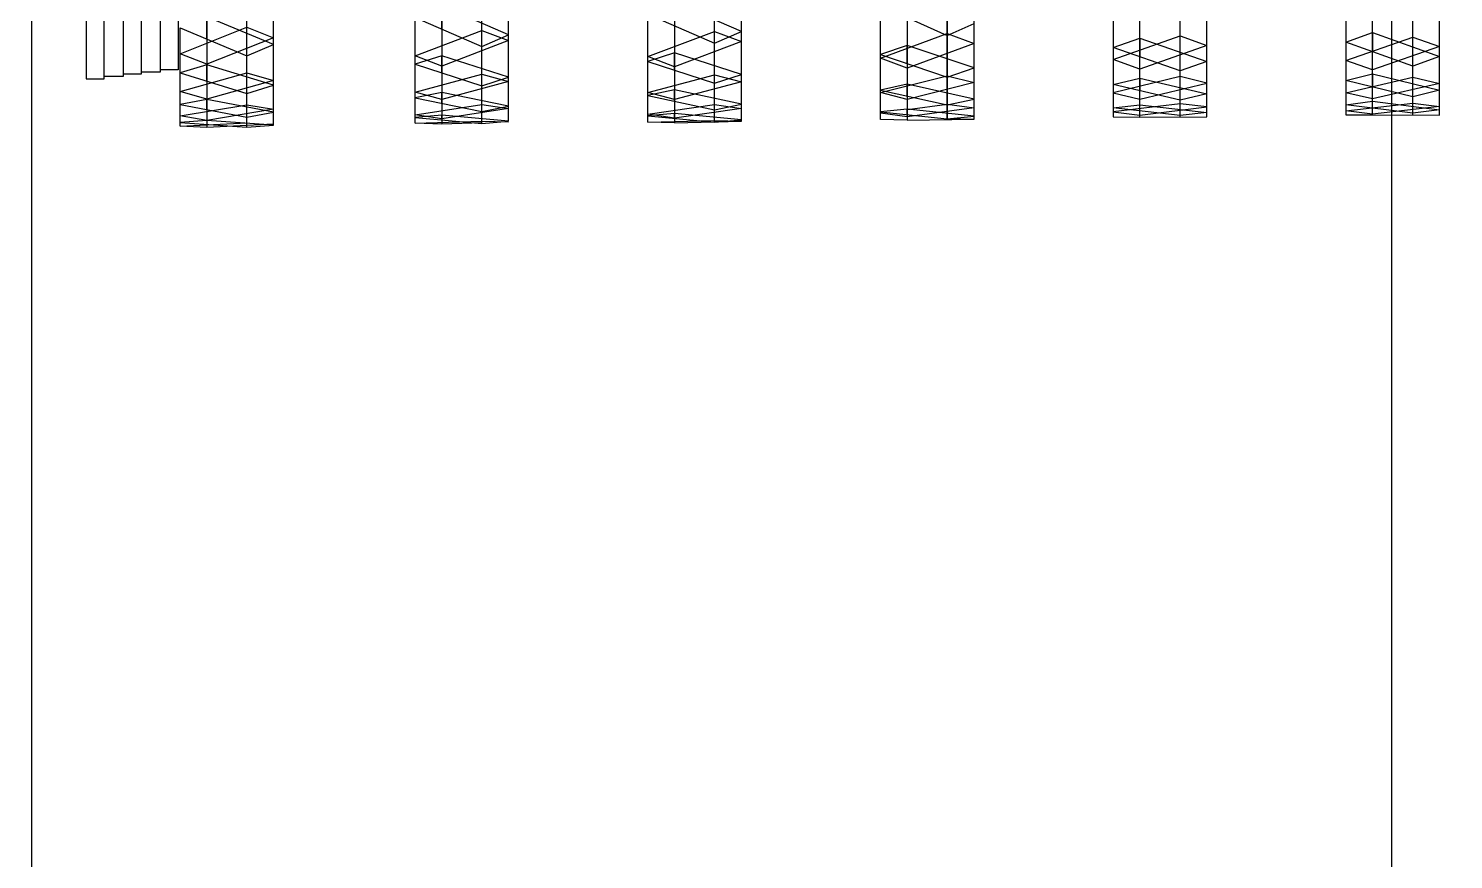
# Model space of a CAD drawing. Header units: millimetres. Extents: x -300 to 383236, y -195106 to -144646.
# Drawn here: x 28095.1 to 28283.7, y -163429.3 to -163319.3 of the extents above; entities that cross this region are included whole.
import ezdxf

# ---------------------------------------------------------------- set-up
doc = ezdxf.new("R2010")
doc.units = ezdxf.units.MM
doc.header["$LTSCALE"] = 60
doc.layers.add('EQUIPMENT', color=253, linetype='Continuous', lineweight=0)

# ---------------------------------------------------------------- blocks, each defined once
blk = doc.blocks.new('A$Cc6299706')
at = {"layer": 'EQUIPMENT', "lineweight": -3}
for points in [[(-43254.53, 32180.96), (-43254.53, 32268.5), (-43254.53, 32284.51), (-43349.53, 32284.51), (-43349.53, 32268.5), (-43254.53, 32268.5), (-43254.53, 32180.96), (-43254.53, 31949.5), (-43254.53, 32180.96), (-43244.53, 32180.96), (-43244.53, 31949.5), (-43254.53, 31949.5), (-43254.53, 31859.51), (-43244.53, 31859.51), (-43244.53, 31628.05), (-43254.53, 31628.05), (-43254.53, 31859.51), (-43254.53, 31628.05), (-43254.53, 31540.5), (-43244.53, 31540.5), (-43244.53, 31533.5), (-43244.96, 31533.18), (-43245.45, 31522.5), (-43064.53, 31486.6)], [(-43064.53, 32178.6), (-43064.53, 31949.5), (-43244.53, 31949.5), (-43244.53, 31859.51), (-43064.53, 31859.51), (-43064.53, 31630.39)], [(-43234.93, 32028.55), (-43232.43, 32028.55), (-43232.43, 31780.45), (-43234.93, 31780.45)], [(-43232.43, 32028.25), (-43230.03, 32028.25), (-43230.03, 31780.75), (-43232.43, 31780.75)], [(-43230.03, 32027.95), (-43227.53, 32027.95), (-43227.53, 31781.05), (-43230.03, 31781.05)], [(-43227.53, 32027.65), (-43225.13, 32027.65), (-43225.13, 31781.35), (-43227.53, 31781.35)], [(-43224.87, 31786.9), (-43216.03, 31783.2), (-43212.5, 31784.68), (-43221.33, 31788.37), (-43221.33, 31782.02), (-43224.87, 31780.94), (-43216.03, 31778.23), (-43212.5, 31779.32), (-43221.33, 31782.02), (-43221.33, 31777.42), (-43224.87, 31776.75), (-43216.03, 31775.07), (-43212.5, 31775.74), (-43221.33, 31777.42), (-43221.33, 31774.65), (-43224.87, 31774.39), (-43216.03, 31773.75), (-43212.5, 31774.01), (-43221.33, 31774.65), (-43221.33, 31773.72), (-43224.87, 31773.89), (-43224.87, 31774.39), (-43224.87, 31776.75), (-43224.87, 31780.94), (-43224.87, 31786.9)], [(-43193.76, 31788.26), (-43184.93, 31784.43), (-43181.39, 31785.97), (-43190.24, 31789.8), (-43190.24, 31783.21), (-43193.76, 31782.07), (-43184.93, 31779.22), (-43181.39, 31780.36), (-43190.24, 31783.21), (-43190.24, 31778.36), (-43193.76, 31777.63), (-43184.93, 31775.81), (-43181.39, 31776.54), (-43190.24, 31778.36), (-43190.24, 31775.33), (-43193.76, 31775.02), (-43184.93, 31774.25), (-43181.39, 31774.56), (-43190.24, 31775.33), (-43190.24, 31774.16), (-43193.76, 31774.27), (-43193.76, 31775.02), (-43193.76, 31777.63), (-43193.76, 31782.07), (-43193.76, 31788.26)], [(-43162.97, 31788.72), (-43154.13, 31784.85), (-43150.59, 31786.39), (-43159.43, 31790.26), (-43159.43, 31783.6), (-43162.97, 31782.44), (-43154.13, 31779.56), (-43150.59, 31780.71), (-43159.43, 31783.6), (-43159.43, 31778.68), (-43162.97, 31777.93), (-43154.13, 31776.06), (-43150.59, 31776.81), (-43159.43, 31778.68), (-43159.43, 31775.56), (-43162.97, 31775.24), (-43154.13, 31774.42), (-43150.59, 31774.74), (-43159.43, 31775.56), (-43159.43, 31774.31), (-43162.97, 31774.41), (-43162.97, 31775.24), (-43162.97, 31777.93), (-43162.97, 31782.44), (-43162.97, 31788.72)], [(-43132.17, 31789.85), (-43123.33, 31785.87), (-43119.79, 31787.47)], [(-43128.63, 31791.45), (-43128.63, 31784.58), (-43132.17, 31783.39), (-43123.33, 31780.38), (-43119.79, 31781.59), (-43128.63, 31784.58), (-43128.63, 31779.46), (-43132.17, 31778.67), (-43123.33, 31776.69), (-43119.79, 31777.48), (-43128.63, 31779.46), (-43128.63, 31776.15), (-43132.17, 31775.77), (-43123.33, 31774.85), (-43119.79, 31775.22), (-43128.63, 31776.15), (-43128.63, 31774.7), (-43132.17, 31774.75), (-43132.17, 31775.77), (-43132.17, 31778.67), (-43132.17, 31783.39), (-43132.17, 31789.85)], [(-43101.37, 31790.95), (-43101.37, 31784.3), (-43101.37, 31779.4), (-43101.37, 31776.31), (-43101.37, 31775.1), (-43097.83, 31775.09), (-43097.83, 31776.73), (-43089, 31775.69), (-43092.52, 31775.28), (-43101.37, 31776.31), (-43097.83, 31776.73), (-43097.83, 31780.24), (-43089, 31778.15), (-43092.52, 31777.31), (-43101.37, 31779.4), (-43097.83, 31780.24), (-43097.83, 31785.55), (-43089, 31782.43), (-43092.52, 31781.2), (-43101.37, 31784.3), (-43097.83, 31785.55), (-43097.83, 31792.59)], [(-43070.56, 31791.79), (-43070.56, 31785), (-43070.56, 31779.95), (-43070.56, 31776.73), (-43070.56, 31775.37), (-43067.03, 31775.39), (-43067.03, 31777.18), (-43058.19, 31776.06), (-43061.73, 31775.61), (-43070.56, 31776.73), (-43067.03, 31777.18), (-43067.03, 31780.82), (-43058.19, 31778.65), (-43061.73, 31777.78), (-43070.56, 31779.95), (-43067.03, 31780.82), (-43067.03, 31786.27), (-43058.19, 31783.09), (-43061.73, 31781.81), (-43070.56, 31785), (-43067.03, 31786.27), (-43067.03, 31793.46)], [(-43184.93, 31786.56), (-43184.93, 31852.64)], [(-43154.13, 31786.43), (-43154.13, 31852.56)], [(-43123.33, 31786.13), (-43123.33, 31852.39)], [(-43092.52, 31785.85), (-43092.52, 31852.23)], [(-43061.73, 31785.66), (-43061.73, 31852.12)], [(-43216.03, 31780.96), (-43216.03, 31849.77)], [(-43184.93, 31780.76), (-43184.93, 31849.64)], [(-43154.13, 31780.7), (-43154.13, 31849.59)], [(-43123.33, 31785.87), (-43123.33, 31849.5), (-43123.33, 31780.56)], [(-43092.52, 31780.45), (-43092.52, 31849.41)], [(-43061.73, 31780.38), (-43061.73, 31849.35)], [(-43216.03, 31783.2), (-43216.03, 31848.4)], [(-43216.03, 31776.72), (-43216.03, 31847.47)], [(-43184.93, 31784.43), (-43184.93, 31848.9)], [(-43184.93, 31776.74), (-43184.93, 31847.42)], [(-43154.13, 31784.85), (-43154.13, 31849.08)], [(-43154.13, 31776.75), (-43154.13, 31847.41)], [(-43123.33, 31780.38), (-43123.33, 31847.4), (-43123.33, 31776.8)], [(-43092.52, 31781.2), (-43092.52, 31847.72)], [(-43092.52, 31776.86), (-43092.52, 31847.39)], [(-43061.73, 31781.81), (-43061.73, 31847.97)], [(-43061.73, 31776.91), (-43061.73, 31847.38)], [(-43224.87, 31773.89), (-43216.03, 31774.31), (-43216.03, 31845.98)], [(-43216.03, 31778.23), (-43216.03, 31846.54)], [(-43216.03, 31775.07), (-43216.03, 31845.51)], [(-43184.93, 31779.22), (-43184.93, 31846.94)], [(-43184.93, 31774.56), (-43184.93, 31846.04)], [(-43184.93, 31775.81), (-43184.93, 31845.79)], [(-43184.93, 31774.25), (-43184.93, 31845.49)], [(-43154.13, 31779.56), (-43154.13, 31847.07)], [(-43154.13, 31774.65), (-43154.13, 31846.07)], [(-43154.13, 31776.06), (-43154.13, 31845.89)], [(-43154.13, 31774.42), (-43154.13, 31845.54)], [(-43123.33, 31776.69), (-43123.33, 31846.13), (-43123.33, 31774.88), (-43119.79, 31774.83)], [(-43123.33, 31774.85), (-43123.33, 31845.7)], [(-43092.52, 31777.31), (-43092.52, 31846.36)], [(-43092.52, 31775.13), (-43092.52, 31846.2)], [(-43092.52, 31775.28), (-43092.52, 31845.85)], [(-43061.73, 31777.78), (-43061.73, 31846.55)], [(-43061.73, 31775.32), (-43061.73, 31846.25)], [(-43061.73, 31775.61), (-43061.73, 31845.98)], [(-43216.03, 31773.75), (-43216.03, 31845.32)], [(-43097.83, 31775.09), (-43089, 31775.11), (-43089, 31775.69), (-43089, 31778.15), (-43089, 31782.43), (-43089, 31788.51), (-43089, 31796.27), (-43089, 31805.6), (-43089, 31816.38), (-43089, 31828.44), (-43089, 31838.73)], [(-43067.03, 31775.39), (-43058.19, 31775.34), (-43058.19, 31776.06), (-43058.19, 31778.65), (-43058.19, 31783.09), (-43058.19, 31789.29), (-43058.19, 31797.19), (-43058.19, 31806.65), (-43058.19, 31817.54), (-43058.19, 31829.7), (-43058.19, 31839.59)], [(-43159.43, 31774.31), (-43150.59, 31774.56), (-43150.59, 31774.74), (-43150.59, 31776.81), (-43150.59, 31780.71), (-43150.59, 31786.39), (-43150.59, 31793.78), (-43150.59, 31802.77), (-43150.59, 31813.22), (-43150.59, 31824.99), (-43150.59, 31836.38)], [(-43128.63, 31774.7), (-43119.79, 31774.83), (-43119.79, 31775.22), (-43119.79, 31777.48), (-43119.79, 31781.59), (-43119.79, 31787.47), (-43119.79, 31795.04), (-43119.79, 31804.21), (-43119.79, 31814.83), (-43119.79, 31826.74), (-43119.79, 31837.58)], [(-43212.5, 31774.01), (-43212.5, 31775.74), (-43212.5, 31779.32), (-43212.5, 31784.68), (-43212.5, 31791.75), (-43212.5, 31800.44), (-43212.5, 31810.61), (-43212.5, 31822.13), (-43212.5, 31834.44)], [(-43181.39, 31774.56), (-43181.39, 31776.54), (-43181.39, 31780.36), (-43181.39, 31785.97), (-43181.39, 31793.28), (-43181.4, 31802.19)], [(-43237.33, 31796.89), (-43237.33, 31780.15), (-43234.93, 31780.15), (-43234.93, 31794.49)], [(-43190.24, 31786.74), (-43190.24, 31789.8)], [(-43190.24, 31786.74), (-43190.24, 31789.8)], [(-43221.33, 31785.41), (-43221.33, 31788.37)], [(-43221.33, 31785.41), (-43221.33, 31788.37)], [(-43097.83, 31783.06), (-43097.83, 31785.55)], [(-43067.03, 31783.72), (-43067.03, 31786.27)], [(-43190.24, 31781.82), (-43190.24, 31783.21)], [(-43159.43, 31781.75), (-43159.43, 31783.6)], [(-43128.63, 31782.19), (-43128.63, 31784.58)], [(-43128.63, 31777.87), (-43128.63, 31779.46)], [(-43097.83, 31778.56), (-43097.83, 31780.24)], [(-43067.03, 31779.08), (-43067.03, 31780.82)], [(-43190.24, 31777.43), (-43190.24, 31778.36)], [(-43159.43, 31777.42), (-43159.43, 31778.68)], [(-43128.62, 31776.08), (-43123.33, 31776.8), (-43119.79, 31776.32), (-43128.63, 31775.13), (-43132.17, 31775.61)], [(-43128.63, 31775.4), (-43128.63, 31776.15)], [(-43097.83, 31775.9), (-43097.83, 31776.73)], [(-43067.03, 31776.28), (-43067.03, 31777.18)], [(-43212.5, 31774.14), (-43221.33, 31773.72)], [(-43193.76, 31774.27), (-43184.93, 31774.56), (-43181.39, 31774.44)], [(-43190.24, 31774.87), (-43190.24, 31775.33)], [(-43184.93, 31774.33), (-43190.24, 31774.16)], [(-43162.97, 31774.41), (-43154.13, 31774.65), (-43150.59, 31774.56)], [(-43159.43, 31774.94), (-43159.43, 31775.56)]]:
    blk.add_lwpolyline(points, dxfattribs=at)
for points in [[(-43190.24, 31789.8), (-43190.24, 31786.74)], [(-43190.24, 31789.8), (-43190.24, 31786.74)], [(-43224.87, 31783.46), (-43216.03, 31786.97), (-43212.5, 31785.56), (-43221.33, 31782.07)], [(-43221.33, 31788.37), (-43221.33, 31785.41)], [(-43221.33, 31788.37), (-43221.33, 31785.41)], [(-43193.76, 31783.17), (-43184.93, 31786.56), (-43181.39, 31785.2), (-43190.24, 31781.82)], [(-43150.59, 31785.1), (-43159.43, 31781.75), (-43162.97, 31783.09), (-43154.13, 31786.43)], [(-43132.17, 31782.88), (-43123.33, 31786.13), (-43119.79, 31784.83), (-43128.63, 31781.58)], [(-43089, 31784.58), (-43097.83, 31781.44), (-43101.37, 31782.7), (-43092.52, 31785.85)], [(-43097.83, 31785.55), (-43097.83, 31783.06)], [(-43097.83, 31785.55), (-43097.83, 31783.06)], [(-43058.19, 31784.42), (-43067.03, 31781.33), (-43070.56, 31782.57), (-43061.73, 31785.66)], [(-43067.03, 31786.27), (-43067.03, 31783.72)], [(-43067.03, 31786.27), (-43067.03, 31783.72)], [(-43190.24, 31783.21), (-43190.24, 31780.93)], [(-43190.24, 31783.21), (-43190.24, 31780.93)], [(-43159.43, 31783.6), (-43159.43, 31781.29)], [(-43159.43, 31783.6), (-43159.43, 31781.29)], [(-43128.63, 31784.58), (-43128.63, 31782.19)], [(-43128.63, 31784.58), (-43128.63, 31782.19)], [(-43221.33, 31782.02), (-43221.33, 31779.86)], [(-43221.33, 31782.02), (-43221.33, 31779.86)], [(-43224.87, 31778.46), (-43216.03, 31780.96), (-43212.5, 31779.95), (-43221.33, 31777.46)], [(-43181.39, 31779.8), (-43190.24, 31777.43), (-43193.76, 31778.38), (-43184.93, 31780.76)], [(-43162.97, 31778.36), (-43154.13, 31780.7), (-43150.59, 31779.77), (-43159.43, 31777.42)], [(-43119.79, 31779.67), (-43128.63, 31777.43), (-43132.17, 31778.33), (-43123.33, 31780.56)], [(-43128.63, 31779.46), (-43128.63, 31777.87)], [(-43089, 31779.59), (-43092.52, 31780.45), (-43101.37, 31778.31), (-43097.83, 31777.46)], [(-43097.83, 31780.24), (-43097.83, 31778.56)], [(-43058.19, 31779.55), (-43067.03, 31777.49), (-43070.56, 31778.31), (-43061.73, 31780.38)], [(-43067.03, 31780.82), (-43067.03, 31779.08)], [(-43190.24, 31778.36), (-43190.24, 31776.9)], [(-43159.43, 31778.68), (-43159.43, 31777.18)], [(-43224.87, 31775.24), (-43216.03, 31776.72), (-43212.5, 31776.14), (-43221.33, 31774.65)], [(-43221.33, 31777.42), (-43221.33, 31776.08)], [(-43193.76, 31775.4), (-43184.93, 31776.74), (-43181.39, 31776.21), (-43190.24, 31774.87)], [(-43150.59, 31776.23), (-43159.43, 31774.94), (-43162.97, 31775.46), (-43154.13, 31776.75)], [(-43089, 31776.43), (-43092.52, 31776.86), (-43101.37, 31775.77), (-43097.83, 31775.33)], [(-43058.19, 31776.51), (-43067.03, 31775.49), (-43070.56, 31775.9), (-43061.73, 31776.91)]]:
    blk.add_lwpolyline(points, close=True, dxfattribs=at)
blk = doc.blocks.new('A$C44261593')
h = blk.add_hatch()
h.set_pattern_fill('ANSI31', color=253, scale=100)
h.set_pattern_definition([(45, (0, -50460), (-224.5064, 224.5064), [])])
edge = h.paths.add_edge_path()
edge.add_line((-58347.03, -14256), (-58347.03, -14056))
edge.add_line((-58347.03, -14056), (-57547.03, -14056))
edge.add_line((-57547.03, -14056), (-57547.03, -15056))
edge.add_line((-57547.03, -15056), (-60547.03, -15056))
edge.add_line((-60547.03, -15056), (-60547.03, -31056))
edge.add_line((-60547.03, -31056), (-57647.03, -31056))
edge.add_line((-57647.03, -31056), (-57647.03, -32268))
edge.add_line((-57647.03, -32268), (-43347.03, -32268))
edge.add_line((-43347.03, -32268), (-43347.03, -29256))
edge.add_line((-43347.03, -29256), (-34347.03, -29256))
edge.add_line((-34347.03, -29256), (-34347.03, -14206))
edge.add_line((-34347.03, -14206), (-33547.03, -14206))
edge.add_line((-33547.03, -14206), (-33547.03, -29256))
edge.add_line((-33547.03, -29256), (-30497.03, -29256))
edge.add_line((-30497.03, -29256), (-30497.03, -30056))
edge.add_line((-30497.03, -30056), (-30547.03, -30056))
edge.add_line((-30547.03, -30056), (-30547.03, -34906))
edge.add_line((-30547.03, -34906), (-30569.24, -34906))
edge.add_arc((-31589.72, -35133.69), 1045.58, 12.57767, 76.57873)
edge.add_line((-31347.03, -34116.66), (-31347.03, -30056))
edge.add_line((-31347.03, -30056), (-42547.03, -30056))
edge.add_line((-42547.03, -30056), (-42547.03, -34906))
edge.add_line((-42547.03, -34906), (-43347.03, -34906))
edge.add_line((-43347.03, -34906), (-43347.03, -33068))
edge.add_line((-43347.03, -33068), (-57647.03, -33068))
edge.add_line((-57647.03, -33068), (-57647.03, -34906))
edge.add_line((-57647.03, -34906), (-58447.03, -34906))
edge.add_line((-58447.03, -34906), (-58447.03, -31856))
edge.add_line((-58447.03, -31856), (-66197.03, -31856))
edge.add_line((-66197.03, -31856), (-66197.03, -31056))
edge.add_line((-66197.03, -31056), (-61347.03, -31056))
edge.add_line((-61347.03, -31056), (-61347.03, -14256))
edge.add_line((-61347.03, -14256), (-58347.03, -14256))

msp = doc.modelspace()

# ---------------------------------------------------------------- block references
for name, p in [('A$C44261593', (71340, -144646.13)), ('A$Cc6299706', (71340, -195106.13))]:
    msp.add_blockref(name, p)

doc.saveas('drawing.dxf')
